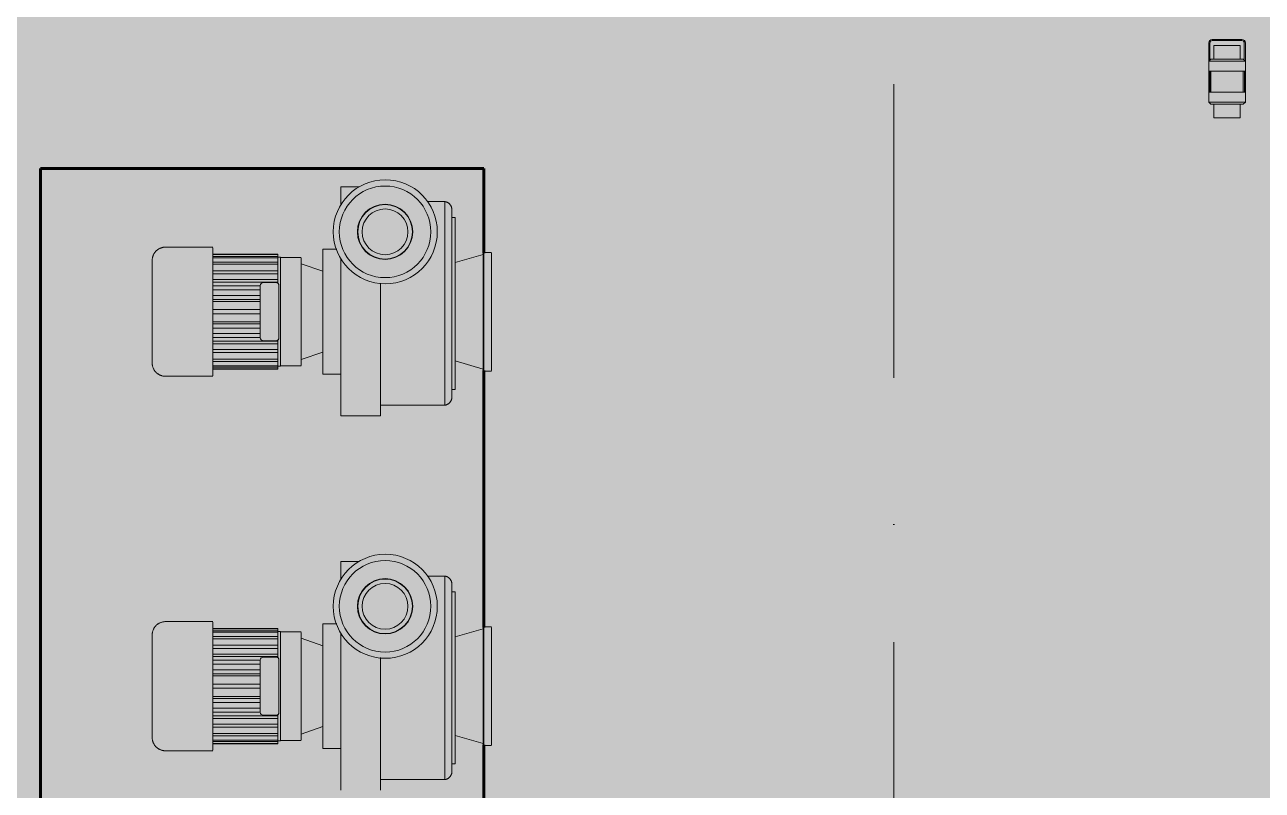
# Model space of a CAD drawing. Header units: millimetres. Extents: x -34838 to 729576, y -214038 to 121482.
# Drawn here: x 546354 to 549327, y -88328 to -86488 of the extents above; entities that cross this region are included whole.
import ezdxf
from ezdxf.enums import TextEntityAlignment as Align

# ---------------------------------------------------------------- set-up
doc = ezdxf.new("R2010")
doc.units = ezdxf.units.MM
doc.header["$MEASUREMENT"] = 0
doc.linetypes.add('Штрихпунктирная', pattern=[1340.555525, 705.555534, -352.777767, 0, -282.222223])
doc.layers.add('0_Ном._пера__202', color=7, linetype='Continuous', lineweight=13, true_color=0xe89b00)
doc.layers.add('А _ ОСІ КООРДИНАЦІЙНІ.3D', color=7, linetype='Continuous')
for name, color, linetype, lineweight in [('А _ ОСІ КООРДИНАЦІЙНІ.3D_Ном._пера__105', 7, 'Continuous', 13), ('А _ ОСІ КООРДИНАЦІЙНІ.3D_Ном._пера__25', 7, 'Continuous', 0), ('АП _ 0 _ ОБЛАДНАННЯ (НИЖНЄ).3D_Ном._пера__12', 7, 'Continuous', 60), ('АП _ 0 _ ОБЛАДНАННЯ (НИЖНЄ).3D_Ном._пера__142', 7, 'Continuous', 13), ('АП _ 0 _ ОБЛАДНАННЯ (НИЖНЄ).3D_Ном._пера__50', 7, 'Continuous', 20)]:
    doc.layers.add(name, color=color, linetype=linetype, lineweight=lineweight)
doc.styles.add('СГЕНЕРИР_СТИЛЬ_1', font='Arial.ttf')

# ---------------------------------------------------------------- blocks, each defined once
blk = doc.blocks.new('Стандартный Маркер Сетки')
at = {"layer": 'А _ ОСІ КООРДИНАЦІЙНІ.3D_Ном._пера__105', "color": 7, "linetype": 'Штрихпунктирная', "lineweight": 13}
blk.add_line((500, 0), (18399.2, 0), dxfattribs=at)
at = {"layer": 'А _ ОСІ КООРДИНАЦІЙНІ.3D_Ном._пера__25', "color": 7, "lineweight": 0, "style": 'СГЕНЕРИР_СТИЛЬ_1'}
blk.add_attdef('AC_MarkerText_1', text='', height=700, rotation=90, dxfattribs=at).set_placement((19899.2, 40), align=Align.MIDDLE_CENTER)

msp = doc.modelspace()

# ---------------------------------------------------------------- hatches: boundary and pattern name
at = {"layer": '0_Ном._пера__202', "linetype": 'Continuous', "lineweight": 0, "true_color": 0x3a2600}
h = msp.add_hatch(color=38, dxfattribs=at)
h.paths.add_polyline_path([(537345.8, -89145.7), (537345.8, -85887.7), (549367.8, -85887.7), (549367.8, -91535.7), (548746.8, -91535.7), (548466.8, -91537.7), (548466.8, -91937.7), (548746.8, -91937.7), (548746.8, -93917.7), (524541.8, -93917.7), (524541.8, -91939.1), (524641.8, -91937.7), (524641.8, -91537.7), (524541.8, -91535.7), (524541.8, -89145.7)])
h.paths.add_polyline_path([(548441.8, -93667.7), (548441.8, -93567.7), (540441.8, -93567.7), (540441.8, -89237.7), (546311.8, -89237.7), (546311.8, -86887.7), (546215.8, -86887.7), (546211.8, -86887.7), (546211.8, -89137.7), (540441.8, -89137.7), (540441.8, -88437.7), (539841.8, -88437.7), (539841.8, -88542.3), (538499.8, -88542.3), (538499.8, -86772.3), (538399.8, -86772.3), (538399.8, -88642.3), (539841.8, -88642.3), (539841.8, -88900), (539841.8, -89237.7), (540341.8, -89237.7), (540341.8, -93567.7), (528441.8, -93567.7), (528441.8, -93667.7)], flags=0)
h.paths.add_polyline_path([(530641.8, -91937.7), (530241.8, -91937.7), (530241.8, -91537.7), (530641.8, -91537.7)], flags=0)
h.paths.add_polyline_path([(536241.8, -91537.7), (536641.8, -91537.7), (536641.8, -91937.7), (536241.8, -91937.7)], flags=0)
h.paths.add_polyline_path([(542641.8, -91937.7), (542241.8, -91937.7), (542241.8, -91537.7), (542641.8, -91537.7)], flags=0)
h.paths.add_polyline_path([(548016.8, -91937.7), (548016.8, -91537.7), (548416.8, -91537.7), (548416.8, -91937.7)], flags=0)

# ---------------------------------------------------------------- linework, layer by layer
at = {"layer": 'АП _ 0 _ ОБЛАДНАННЯ (НИЖНЄ).3D_Ном._пера__12', "color": 7, "linetype": 'Continuous', "lineweight": 60}
for p, q in [((546391.9, -86834.2), (546391.9, -89793)), ((547457.1, -86834.2), (546391.9, -86834.2)), ((547457.1, -87037), (547457.1, -86834.2)), ((547457.1, -87937), (547457.1, -87319.2)), ((547457.1, -88778), (547457.1, -88219.2))]:
    msp.add_line(p, q, dxfattribs=at)
at = {"layer": 'АП _ 0 _ ОБЛАДНАННЯ (НИЖНЄ).3D_Ном._пера__142', "color": 7, "linetype": 'Continuous', "lineweight": 13}
for p, q in [((547157, -86878.2), (547113.1, -86878.2)), ((547113.1, -86920.8), (547113.1, -86878.2)), ((547363.3, -86913.5), (547320.6, -86913.5)), ((547363.3, -87402.7), (547363.3, -86913.5)), ((547388.2, -86951.3), (547380.2, -86951.3)), ((547388.2, -86951.3), (547388.2, -87364.8)), ((546805.9, -87022.8), (546692, -87022.8)), ((546805.9, -87024.4), (546805.9, -87178.1)), ((547103.4, -87028.1), (547070.1, -87028.1)), ((547070.1, -87328.1), (547070.1, -87028.1)), ((546962.1, -87039.8), (546805.9, -87039.8)), ((546962.1, -87040.5), (546805.9, -87040.5)), ((546962.1, -87045.1), (546805.9, -87045.1)), ((546962.1, -87048.2), (546805.9, -87048.2)), ((546962.1, -87058.7), (546805.9, -87058.7)), ((546962.1, -87039.8), (546962.1, -87040.2)), ((546962.1, -87040.2), (546962.1, -87040.5)), ((546962.1, -87040.5), (546962.1, -87045.1)), ((546962.1, -87045.1), (546962.1, -87046.7)), ((546962.1, -87046.7), (546962.1, -87048.2)), ((546968.5, -87046.8), (546962.1, -87046.8)), ((546962.1, -87048.2), (546962.1, -87055.8)), ((546962.1, -87058.7), (546962.1, -87054.8)), ((546962.1, -87058.7), (546962.1, -87061.4)), ((546962.1, -87061.4), (546962.1, -87064.1)), ((547018.2, -87047.6), (546968.5, -87047.6)), ((546968.5, -87178.1), (546968.5, -87048.2)), ((547018.2, -87178.1), (547018.2, -87049)), ((547113.1, -87428.2), (547113.1, -87049.6)), ((547455.1, -87040.3), (547388.2, -87059.6)), ((547455.1, -87178.1), (547455.1, -87041.7)), ((547475.1, -87035.5), (547457.1, -87035.5)), ((547457.1, -87178.1), (547457.1, -87037)), ((547475.1, -87037), (547475.1, -87178.1)), ((546962.1, -87064.1), (546805.9, -87064.1)), ((546962.1, -87079.8), (546805.9, -87079.8)), ((546962.1, -87087.1), (546805.9, -87087.1)), ((546962.1, -87064.1), (546962.1, -87070.9)), ((546962.1, -87078.9), (546962.1, -87069.9)), ((546962.1, -87079.8), (546962.1, -87083.5)), ((546962.1, -87083.5), (546962.1, -87087.1)), ((546962.1, -87087.1), (546962.1, -87092.7)), ((546962.1, -87107.1), (546962.1, -87091.8)), ((547070.1, -87080.9), (547018.2, -87062.9)), ((546962.1, -87100.8), (546805.9, -87100.8)), ((546962.1, -87107.1), (546805.9, -87107.1)), ((546920, -87115.9), (546805.9, -87115.9)), ((546919.8, -87115.4), (546919.8, -87240.7)), ((546957.3, -87108.2), (546927, -87108.2)), ((546962.1, -87107.1), (546962.1, -87110.2)), ((546964.5, -87240.7), (546964.5, -87115.4)), ((547208.6, -87109.4), (547208.6, -87428.2)), ((546919.8, -87125.5), (546805.9, -87125.5)), ((546919.8, -87138.9), (546805.9, -87138.9)), ((546919.8, -87148.6), (546805.9, -87148.6)), ((546919.8, -87153.5), (546805.9, -87153.5)), ((546919.8, -87173.1), (546805.9, -87173.1)), ((546805.9, -87178.1), (546805.9, -87331.8)), ((546968.5, -87308), (546968.5, -87178.1)), ((547018.2, -87307.2), (547018.2, -87178.1)), ((547455.1, -87314.5), (547455.1, -87178.1)), ((547457.1, -87319.2), (547457.1, -87178.1)), ((547475.1, -87178.1), (547475.1, -87319.2)), ((546805.9, -87183.1), (546919.8, -87183.1)), ((546919.8, -87202.6), (546805.9, -87202.6)), ((546919.8, -87207.6), (546805.9, -87207.6)), ((546919.8, -87217.3), (546805.9, -87217.3)), ((546919.8, -87230.6), (546805.9, -87230.6)), ((546919.8, -87240.3), (546805.9, -87240.3)), ((546962.1, -87249), (546805.9, -87249)), ((546962.1, -87255.4), (546805.9, -87255.4)), ((546962.1, -87269), (546805.9, -87269)), ((546926.8, -87247.9), (546957.3, -87247.9)), ((546962.1, -87245.1), (546962.1, -87249)), ((546962.1, -87264.4), (546962.1, -87249)), ((546962.1, -87263.5), (546962.1, -87269)), ((546962.1, -87269), (546962.1, -87272.7)), ((546962.1, -87276.3), (546805.9, -87276.3)), ((546962.1, -87292.1), (546805.9, -87292.1)), ((546962.1, -87297.5), (546805.9, -87297.5)), ((546962.1, -87272.7), (546962.1, -87276.3)), ((546962.1, -87286.3), (546962.1, -87277.3)), ((546962.1, -87285.2), (546962.1, -87292.1)), ((546962.1, -87292.1), (546962.1, -87294.8)), ((546962.1, -87294.8), (546962.1, -87297.5)), ((546962.1, -87301.4), (546962.1, -87297.5)), ((547018.2, -87293.3), (547070.1, -87275.2)), ((547388.2, -87296.5), (547455.1, -87315.9)), ((546962.1, -87308), (546805.9, -87308)), ((546962.1, -87311.1), (546805.9, -87311.1)), ((546962.1, -87315.7), (546805.9, -87315.7)), ((546962.1, -87316.3), (546805.9, -87316.3)), ((546962.1, -87300.4), (546962.1, -87308)), ((546962.1, -87308), (546962.1, -87309.5)), ((546962.1, -87309.3), (546968.5, -87309.3)), ((546962.1, -87309.5), (546962.1, -87311.1)), ((546962.1, -87311.1), (546962.1, -87315.7)), ((546962.1, -87315.7), (546962.1, -87316)), ((546962.1, -87316), (546962.1, -87316.3)), ((546968.5, -87308.5), (547018.2, -87308.5)), ((547070.1, -87328.1), (547113.1, -87328.1)), ((547457.1, -87320.6), (547475.1, -87320.6)), ((546692, -87333.3), (546805.9, -87333.3)), ((547380.2, -87364.8), (547388.2, -87364.8)), ((547208.6, -87402.7), (547363.3, -87402.7)), ((547113.1, -87428.2), (547208.6, -87428.2)), ((547157, -87778.2), (547113.1, -87778.2)), ((547113.1, -87820.8), (547113.1, -87778.2)), ((547363.3, -87813.5), (547320.6, -87813.5)), ((547363.3, -88302.7), (547363.3, -87813.5)), ((547388.2, -87851.3), (547380.2, -87851.3)), ((547388.2, -87851.3), (547388.2, -88264.8)), ((546805.9, -87922.8), (546692, -87922.8)), ((546805.9, -87924.4), (546805.9, -88078.1)), ((546962.1, -87939.8), (546805.9, -87939.8)), ((546962.1, -87940.5), (546805.9, -87940.5)), ((546962.1, -87945.1), (546805.9, -87945.1)), ((546962.1, -87948.2), (546805.9, -87948.2)), ((546962.1, -87939.8), (546962.1, -87940.2)), ((546962.1, -87940.2), (546962.1, -87940.5)), ((546962.1, -87940.5), (546962.1, -87945.1)), ((546962.1, -87945.1), (546962.1, -87946.7)), ((546962.1, -87946.7), (546962.1, -87948.2)), ((546968.5, -87946.8), (546962.1, -87946.8)), ((546962.1, -87948.2), (546962.1, -87955.8)), ((547018.2, -87947.6), (546968.5, -87947.6)), ((546968.5, -88078.1), (546968.5, -87948.2)), ((547018.2, -88078.1), (547018.2, -87949)), ((547103.4, -87928.1), (547070.1, -87928.1)), ((547070.1, -88228.1), (547070.1, -87928.1)), ((547113.1, -88328.2), (547113.1, -87949.6)), ((547455.1, -87940.3), (547388.2, -87959.6)), ((547455.1, -88078.1), (547455.1, -87941.7)), ((547475.1, -87935.5), (547457.1, -87935.5)), ((547457.1, -88078.1), (547457.1, -87937)), ((547475.1, -87937), (547475.1, -88078.1)), ((546962.1, -87958.7), (546805.9, -87958.7)), ((546962.1, -87964.1), (546805.9, -87964.1)), ((546962.1, -87979.8), (546805.9, -87979.8)), ((546962.1, -87958.7), (546962.1, -87954.8)), ((546962.1, -87958.7), (546962.1, -87961.4)), ((546962.1, -87961.4), (546962.1, -87964.1)), ((546962.1, -87964.1), (546962.1, -87970.9)), ((546962.1, -87978.9), (546962.1, -87969.9)), ((546962.1, -87979.8), (546962.1, -87983.5)), ((546962.1, -87983.5), (546962.1, -87987.1)), ((547070.1, -87980.9), (547018.2, -87962.9)), ((546962.1, -87987.1), (546805.9, -87987.1)), ((546962.1, -88000.8), (546805.9, -88000.8)), ((546962.1, -88007.1), (546805.9, -88007.1)), ((546957.3, -88008.2), (546927, -88008.2)), ((546962.1, -87987.1), (546962.1, -87992.7)), ((546962.1, -88007.1), (546962.1, -87991.8)), ((546962.1, -88007.1), (546962.1, -88010.2)), ((547208.6, -88009.4), (547208.6, -88328.2)), ((546920, -88015.9), (546805.9, -88015.9)), ((546919.8, -88025.5), (546805.9, -88025.5)), ((546919.8, -88038.9), (546805.9, -88038.9)), ((546919.8, -88015.4), (546919.8, -88140.7)), ((546964.5, -88140.7), (546964.5, -88015.4)), ((546919.8, -88048.6), (546805.9, -88048.6)), ((546919.8, -88053.5), (546805.9, -88053.5)), ((546919.8, -88073.1), (546805.9, -88073.1)), ((546805.9, -88078.1), (546805.9, -88231.8)), ((546805.9, -88083.1), (546919.8, -88083.1)), ((546919.8, -88102.6), (546805.9, -88102.6)), ((546968.5, -88208), (546968.5, -88078.1)), ((547018.2, -88207.2), (547018.2, -88078.1)), ((547455.1, -88214.5), (547455.1, -88078.1)), ((547457.1, -88219.2), (547457.1, -88078.1)), ((547475.1, -88078.1), (547475.1, -88219.2)), ((546919.8, -88107.6), (546805.9, -88107.6)), ((546919.8, -88117.3), (546805.9, -88117.3)), ((546919.8, -88130.6), (546805.9, -88130.6)), ((546919.8, -88140.3), (546805.9, -88140.3)), ((546962.1, -88149), (546805.9, -88149)), ((546962.1, -88155.4), (546805.9, -88155.4)), ((546926.8, -88147.9), (546957.3, -88147.9)), ((546962.1, -88145.1), (546962.1, -88149)), ((546962.1, -88164.4), (546962.1, -88149)), ((546962.1, -88169), (546805.9, -88169)), ((546962.1, -88176.3), (546805.9, -88176.3)), ((546962.1, -88192.1), (546805.9, -88192.1)), ((546962.1, -88163.5), (546962.1, -88169)), ((546962.1, -88169), (546962.1, -88172.7)), ((546962.1, -88172.7), (546962.1, -88176.3)), ((546962.1, -88186.3), (546962.1, -88177.3)), ((546962.1, -88185.2), (546962.1, -88192.1)), ((546962.1, -88192.1), (546962.1, -88194.8)), ((547018.2, -88193.3), (547070.1, -88175.2)), ((546962.1, -88197.5), (546805.9, -88197.5)), ((546962.1, -88208), (546805.9, -88208)), ((546962.1, -88211.1), (546805.9, -88211.1)), ((546962.1, -88215.7), (546805.9, -88215.7)), ((546962.1, -88216.3), (546805.9, -88216.3)), ((546962.1, -88194.8), (546962.1, -88197.5)), ((546962.1, -88201.4), (546962.1, -88197.5)), ((546962.1, -88200.4), (546962.1, -88208)), ((546962.1, -88208), (546962.1, -88209.5)), ((546962.1, -88209.3), (546968.5, -88209.3)), ((546962.1, -88209.5), (546962.1, -88211.1)), ((546962.1, -88211.1), (546962.1, -88215.7)), ((546962.1, -88215.7), (546962.1, -88216)), ((546962.1, -88216), (546962.1, -88216.3)), ((546968.5, -88208.5), (547018.2, -88208.5)), ((547388.2, -88196.5), (547455.1, -88215.9)), ((547457.1, -88220.6), (547475.1, -88220.6)), ((546692, -88233.3), (546805.9, -88233.3)), ((547070.1, -88228.1), (547113.1, -88228.1)), ((547380.2, -88264.8), (547388.2, -88264.8)), ((547208.6, -88302.7), (547363.3, -88302.7))]:
    msp.add_line(p, q, dxfattribs=at)
at = {"layer": 'АП _ 0 _ ОБЛАДНАННЯ (НИЖНЄ).3D_Ном._пера__142', "color": 7, "linetype": 'Continuous', "lineweight": 13, "flags": 128}
for points in [[(547363.3, -86913.5), (547364.1, -86913.6), (547364.9, -86913.8), (547365.7, -86914), (547366.5, -86914.2), (547367.2, -86914.5), (547368, -86914.8), (547368.7, -86915.1), (547369.4, -86915.5), (547370.1, -86915.8), (547370.8, -86916.2), (547371.5, -86916.7), (547372.1, -86917.1), (547372.8, -86917.6), (547373.4, -86918.1), (547374, -86918.7), (547374.5, -86919.2), (547375.1, -86919.8), (547375.6, -86920.4), (547376.1, -86921.1), (547376.6, -86921.7), (547377, -86922.4), (547377.4, -86923), (547377.8, -86923.7), (547378.2, -86924.5), (547378.5, -86925.2), (547378.9, -86925.9), (547379.1, -86926.7), (547379.4, -86927.4), (547379.6, -86928.2), (547379.8, -86929), (547379.9, -86929.8), (547380.1, -86930.6), (547380.1, -86931.3), (547380.2, -86932.1), (547380.2, -86932.9), (547380.2, -86933.2)], [(547380.2, -86933.2), (547380.2, -86933.4), (547380.2, -86934), (547380.2, -86934.9), (547380.2, -86936.1), (547380.2, -86937.7), (547380.2, -86939.7)], [(547380.2, -87382.9), (547380.2, -87382.8), (547380.2, -87382.2), (547380.2, -87381.3), (547380.2, -87380.1), (547380.2, -87378.5), (547380.2, -87376.5), (547380.2, -87374.2), (547380.2, -87371.5), (547380.2, -87368.5), (547380.2, -87365.2), (547380.2, -87361.5), (547380.2, -87357.5), (547380.2, -87353.2), (547380.2, -87348.6), (547380.2, -87343.7), (547380.2, -87338.4), (547380.2, -87332.9), (547380.2, -87327.1), (547380.2, -87321.1), (547380.2, -87314.7), (547380.2, -87308.2), (547380.2, -87301.3), (547380.2, -87294.3), (547380.2, -87287), (547380.2, -87279.6), (547380.2, -87271.9), (547380.2, -87264.1), (547380.2, -87256), (547380.2, -87247.9), (547380.2, -87239.6), (547380.2, -87231.1), (547380.2, -87222.6), (547380.2, -87213.9), (547380.2, -87205.1), (547380.2, -87196.3), (547380.2, -87187.4), (547380.2, -87178.5), (547380.2, -87169.5), (547380.2, -87160.5), (547380.2, -87151.5), (547380.2, -87142.5), (547380.2, -87133.6), (547380.2, -87124.7), (547380.2, -87115.8), (547380.2, -87107), (547380.2, -87098.3), (547380.2, -87089.7), (547380.2, -87081.2), (547380.2, -87072.8), (547380.2, -87064.5), (547380.2, -87056.4), (547380.2, -87048.5), (547380.2, -87040.7), (547380.2, -87033.1), (547380.2, -87025.8), (547380.2, -87018.6), (547380.2, -87011.7), (547380.2, -87004.9), (547380.2, -86998.5), (547380.2, -86992.3), (547380.2, -86986.3), (547380.2, -86980.7), (547380.2, -86975.3), (547380.2, -86970.2), (547380.2, -86965.4), (547380.2, -86960.9), (547380.2, -86956.8), (547380.2, -86952.9), (547380.2, -86949.4), (547380.2, -86946.2), (547380.2, -86943.4), (547380.2, -86940.9), (547380.2, -86938.7), (547380.2, -86936.9), (547380.2, -86935.5), (547380.2, -86934.4), (547380.2, -86933.7), (547380.2, -86933.3), (547380.2, -86933.2)], [(546660.1, -87054.8), (546660.1, -87053.6), (546660.2, -87052.3), (546660.3, -87051), (546660.5, -87049.7), (546660.7, -87048.5), (546661, -87047.2), (546661.3, -87046), (546661.7, -87044.8), (546662.1, -87043.6), (546662.6, -87042.4), (546663.1, -87041.2), (546663.7, -87040.1), (546664.3, -87038.9), (546665, -87037.8), (546665.7, -87036.8), (546666.4, -87035.7), (546667.2, -87034.7), (546668, -87033.7), (546668.9, -87032.8), (546669.8, -87031.9), (546670.7, -87031), (546671.7, -87030.2), (546672.7, -87029.4), (546673.7, -87028.6), (546674.8, -87027.9), (546675.9, -87027.2), (546677, -87026.6), (546678.1, -87026), (546679.3, -87025.5), (546680.5, -87025), (546681.7, -87024.6), (546682.9, -87024.2), (546684.1, -87023.8), (546685.4, -87023.5), (546686.6, -87023.3), (546687.9, -87023.1), (546689.2, -87023), (546690.5, -87022.9), (546691.7, -87022.8), (546692, -87022.8)], [(546660.1, -87054.8), (546660.1, -87054.9), (546660.1, -87055.2), (546660.1, -87055.7), (546660.1, -87056.4), (546660.1, -87057.3), (546660.1, -87058.4), (546660.1, -87059.6), (546660.1, -87061.1), (546660.1, -87062.7), (546660.1, -87064.6), (546660.1, -87066.6), (546660.1, -87068.8), (546660.1, -87071.1), (546660.1, -87073.7), (546660.1, -87076.4), (546660.1, -87079.2), (546660.1, -87082.3), (546660.1, -87085.4), (546660.1, -87088.8), (546660.1, -87092.2), (546660.1, -87095.8), (546660.1, -87099.6), (546660.1, -87103.4), (546660.1, -87107.4), (546660.1, -87111.5), (546660.1, -87115.7), (546660.1, -87120), (546660.1, -87124.4), (546660.1, -87128.9), (546660.1, -87133.4), (546660.1, -87138.1), (546660.1, -87142.8), (546660.1, -87147.5), (546660.1, -87152.3), (546660.1, -87157.1), (546660.1, -87162), (546660.1, -87166.9), (546660.1, -87171.8), (546660.1, -87176.8), (546660.1, -87178.1)], [(546660.1, -87178.1), (546660.1, -87173.2), (546660.1, -87168.2), (546660.1, -87163.3), (546660.1, -87158.5), (546660.1, -87153.6), (546660.1, -87148.8), (546660.1, -87144), (546660.1, -87139.3), (546660.1, -87134.7), (546660.1, -87130.1), (546660.1, -87125.6), (546660.1, -87121.2), (546660.1, -87116.9), (546660.1, -87112.6), (546660.1, -87108.5), (546660.1, -87104.5), (546660.1, -87100.6), (546660.1, -87096.8), (546660.1, -87093.2), (546660.1, -87089.7), (546660.1, -87086.3), (546660.1, -87083.1), (546660.1, -87080), (546660.1, -87077.1), (546660.1, -87074.4), (546660.1, -87071.8), (546660.1, -87069.4), (546660.1, -87067.2), (546660.1, -87065.1), (546660.1, -87063.2), (546660.1, -87061.5), (546660.1, -87060), (546660.1, -87058.7), (546660.1, -87057.6), (546660.1, -87056.6), (546660.1, -87055.9), (546660.1, -87055.4), (546660.1, -87055), (546660.1, -87054.9)], [(547455.1, -87037.5), (547455.1, -87037.5), (547455.1, -87037.4), (547455.1, -87037.3), (547455.1, -87037.2), (547455.1, -87037.1), (547455.1, -87037.1), (547455.1, -87037), (547455.2, -87036.9), (547455.2, -87036.8), (547455.2, -87036.8), (547455.3, -87036.7), (547455.3, -87036.6), (547455.3, -87036.5), (547455.4, -87036.5), (547455.4, -87036.4), (547455.5, -87036.3), (547455.5, -87036.3), (547455.6, -87036.2), (547455.6, -87036.2), (547455.7, -87036.1), (547455.7, -87036.1), (547455.8, -87036), (547455.9, -87035.9), (547455.9, -87035.9), (547456, -87035.9), (547456.1, -87035.8), (547456.1, -87035.8), (547456.2, -87035.7), (547456.3, -87035.7), (547456.3, -87035.7), (547456.4, -87035.6), (547456.5, -87035.6), (547456.6, -87035.6), (547456.6, -87035.6), (547456.7, -87035.6), (547456.8, -87035.6), (547456.9, -87035.5), (547457, -87035.5), (547457, -87035.5), (547457.1, -87035.5)], [(547455.1, -87040.7), (547455.1, -87039.6), (547455.1, -87038.7), (547455.1, -87038.1), (547455.1, -87037.7), (547455.1, -87037.5)], [(547455.1, -87037.5), (547455.1, -87037.7), (547455.1, -87038), (547455.1, -87038.6), (547455.1, -87039.3), (547455.1, -87040.3), (547455.1, -87041.6), (547455.1, -87043), (547455.1, -87044.7), (547455.1, -87046.6), (547455.1, -87048.6), (547455.1, -87050.9), (547455.1, -87053.4), (547455.1, -87056.1), (547455.1, -87059), (547455.1, -87062.1), (547455.1, -87065.4), (547455.1, -87068.8), (547455.1, -87072.4), (547455.1, -87076.2), (547455.1, -87080.2), (547455.1, -87084.3), (547455.1, -87088.5), (547455.1, -87092.9), (547455.1, -87097.5), (547455.1, -87102.2), (547455.1, -87106.9), (547455.1, -87111.8), (547455.1, -87116.9), (547455.1, -87122), (547455.1, -87127.2), (547455.1, -87132.4), (547455.1, -87137.8), (547455.1, -87143.2), (547455.1, -87148.7), (547455.1, -87154.2), (547455.1, -87159.8), (547455.1, -87165.3), (547455.1, -87171), (547455.1, -87176.6), (547455.1, -87178.1)], [(546660.1, -87178.1), (546660.1, -87183), (546660.1, -87187.9), (546660.1, -87192.8), (546660.1, -87197.7), (546660.1, -87202.6), (546660.1, -87207.4), (546660.1, -87212.1), (546660.1, -87216.9), (546660.1, -87221.5), (546660.1, -87226.1), (546660.1, -87230.6), (546660.1, -87235), (546660.1, -87239.3), (546660.1, -87243.6), (546660.1, -87247.7), (546660.1, -87251.7), (546660.1, -87255.6), (546660.1, -87259.4), (546660.1, -87263), (546660.1, -87266.5), (546660.1, -87269.9), (546660.1, -87273.1), (546660.1, -87276.1), (546660.1, -87279), (546660.1, -87281.8), (546660.1, -87284.4), (546660.1, -87286.8), (546660.1, -87289), (546660.1, -87291.1), (546660.1, -87293), (546660.1, -87294.6), (546660.1, -87296.2), (546660.1, -87297.5), (546660.1, -87298.6), (546660.1, -87299.5), (546660.1, -87300.3), (546660.1, -87300.8), (546660.1, -87301.2), (546660.1, -87301.3)], [(546660.1, -87301.3), (546660.1, -87301.2), (546660.1, -87300.9), (546660.1, -87300.4), (546660.1, -87299.8), (546660.1, -87298.9), (546660.1, -87297.8), (546660.1, -87296.5), (546660.1, -87295.1), (546660.1, -87293.4), (546660.1, -87291.6), (546660.1, -87289.6), (546660.1, -87287.4), (546660.1, -87285), (546660.1, -87282.5), (546660.1, -87279.8), (546660.1, -87276.9), (546660.1, -87273.9), (546660.1, -87270.7), (546660.1, -87267.4), (546660.1, -87263.9), (546660.1, -87260.3), (546660.1, -87256.6), (546660.1, -87252.7), (546660.1, -87248.8), (546660.1, -87244.7), (546660.1, -87240.5), (546660.1, -87236.2), (546660.1, -87231.8), (546660.1, -87227.3), (546660.1, -87222.7), (546660.1, -87218.1), (546660.1, -87213.4), (546660.1, -87208.7), (546660.1, -87203.9), (546660.1, -87199), (546660.1, -87194.2), (546660.1, -87189.3), (546660.1, -87184.3), (546660.1, -87179.4), (546660.1, -87178.1)], [(547455.1, -87178.1), (547455.1, -87183.7), (547455.1, -87189.3), (547455.1, -87194.9), (547455.1, -87200.5), (547455.1, -87206), (547455.1, -87211.5), (547455.1, -87216.9), (547455.1, -87222.3), (547455.1, -87227.6), (547455.1, -87232.8), (547455.1, -87238), (547455.1, -87243), (547455.1, -87247.9), (547455.1, -87252.7), (547455.1, -87257.4), (547455.1, -87262), (547455.1, -87266.5), (547455.1, -87270.8), (547455.1, -87274.9), (547455.1, -87278.9), (547455.1, -87282.7), (547455.1, -87286.4), (547455.1, -87289.9), (547455.1, -87293.2), (547455.1, -87296.4), (547455.1, -87299.3), (547455.1, -87302), (547455.1, -87304.6), (547455.1, -87306.9), (547455.1, -87309.1), (547455.1, -87311), (547455.1, -87312.7), (547455.1, -87314.2), (547455.1, -87315.5), (547455.1, -87316.6), (547455.1, -87317.4), (547455.1, -87318.1), (547455.1, -87318.5), (547455.1, -87318.6)], [(546692, -87333.3), (546690.8, -87333.3), (546689.5, -87333.2), (546688.2, -87333.1), (546687, -87332.9), (546685.7, -87332.7), (546684.4, -87332.4), (546683.2, -87332.1), (546682, -87331.7), (546680.8, -87331.3), (546679.6, -87330.8), (546678.4, -87330.3), (546677.3, -87329.7), (546676.1, -87329.1), (546675.1, -87328.4), (546674, -87327.7), (546672.9, -87327), (546671.9, -87326.2), (546671, -87325.4), (546670, -87324.5), (546669.1, -87323.6), (546668.2, -87322.7), (546667.4, -87321.7), (546666.6, -87320.7), (546665.8, -87319.7), (546665.1, -87318.6), (546664.5, -87317.5), (546663.8, -87316.4), (546663.3, -87315.2), (546662.7, -87314.1), (546662.2, -87312.9), (546661.8, -87311.7), (546661.4, -87310.5), (546661.1, -87309.2), (546660.8, -87308), (546660.5, -87306.7), (546660.3, -87305.5), (546660.2, -87304.2), (546660.1, -87302.9), (546660.1, -87301.6), (546660.1, -87301.3)], [(547455.1, -87318.6), (547455.1, -87318.5), (547455.1, -87318.2), (547455.1, -87317.6), (547455.1, -87316.8), (547455.1, -87315.8), (547455.1, -87314.6)], [(547457.1, -87320.6), (547457, -87320.6), (547456.9, -87320.6), (547456.8, -87320.6), (547456.7, -87320.6), (547456.7, -87320.6), (547456.6, -87320.6), (547456.5, -87320.6), (547456.4, -87320.5), (547456.4, -87320.5), (547456.3, -87320.5), (547456.2, -87320.4), (547456.1, -87320.4), (547456.1, -87320.4), (547456, -87320.3), (547455.9, -87320.3), (547455.9, -87320.2), (547455.8, -87320.2), (547455.7, -87320.1), (547455.7, -87320.1), (547455.6, -87320), (547455.6, -87320), (547455.5, -87319.9), (547455.5, -87319.8), (547455.4, -87319.8), (547455.4, -87319.7), (547455.3, -87319.7), (547455.3, -87319.6), (547455.3, -87319.5), (547455.2, -87319.4), (547455.2, -87319.4), (547455.2, -87319.3), (547455.1, -87319.2), (547455.1, -87319.1), (547455.1, -87319.1), (547455.1, -87319), (547455.1, -87318.9), (547455.1, -87318.8), (547455.1, -87318.7), (547455.1, -87318.7), (547455.1, -87318.6)], [(547380.2, -87382.9), (547380.2, -87383.7), (547380.2, -87384.5), (547380.1, -87385.3), (547380, -87386.1), (547379.8, -87386.9), (547379.7, -87387.7), (547379.5, -87388.5), (547379.2, -87389.2), (547379, -87390), (547378.7, -87390.7), (547378.3, -87391.5), (547378, -87392.2), (547377.6, -87392.9), (547377.2, -87393.6), (547376.7, -87394.2), (547376.3, -87394.9), (547375.8, -87395.5), (547375.3, -87396.1), (547374.7, -87396.7), (547374.2, -87397.3), (547373.6, -87397.8), (547373, -87398.4), (547372.4, -87398.9), (547371.7, -87399.3), (547371, -87399.8), (547370.4, -87400.2), (547369.7, -87400.6), (547368.9, -87400.9), (547368.2, -87401.3), (547367.5, -87401.6), (547366.7, -87401.9), (547366, -87402.1), (547365.2, -87402.3), (547364.4, -87402.5), (547363.6, -87402.7), (547363.3, -87402.7)], [(547380.2, -87377.4), (547380.2, -87379.2), (547380.2, -87380.7), (547380.2, -87381.8), (547380.2, -87382.5), (547380.2, -87382.9), (547380.2, -87382.9)], [(547363.3, -87813.5), (547364.1, -87813.6), (547364.9, -87813.8), (547365.7, -87814), (547366.5, -87814.2), (547367.2, -87814.5), (547368, -87814.8), (547368.7, -87815.1), (547369.4, -87815.5), (547370.1, -87815.8), (547370.8, -87816.2), (547371.5, -87816.7), (547372.1, -87817.1), (547372.8, -87817.6), (547373.4, -87818.1), (547374, -87818.7), (547374.5, -87819.2), (547375.1, -87819.8), (547375.6, -87820.4), (547376.1, -87821.1), (547376.6, -87821.7), (547377, -87822.4), (547377.4, -87823), (547377.8, -87823.7), (547378.2, -87824.5), (547378.5, -87825.2), (547378.9, -87825.9), (547379.1, -87826.7), (547379.4, -87827.4), (547379.6, -87828.2), (547379.8, -87829), (547379.9, -87829.8), (547380.1, -87830.6), (547380.1, -87831.3), (547380.2, -87832.1), (547380.2, -87832.9), (547380.2, -87833.2)], [(547380.2, -87833.2), (547380.2, -87833.4), (547380.2, -87834), (547380.2, -87834.9), (547380.2, -87836.1), (547380.2, -87837.7), (547380.2, -87839.7)], [(547380.2, -88282.9), (547380.2, -88282.8), (547380.2, -88282.2), (547380.2, -88281.3), (547380.2, -88280.1), (547380.2, -88278.5), (547380.2, -88276.5), (547380.2, -88274.2), (547380.2, -88271.5), (547380.2, -88268.5), (547380.2, -88265.2), (547380.2, -88261.5), (547380.2, -88257.5), (547380.2, -88253.2), (547380.2, -88248.6), (547380.2, -88243.7), (547380.2, -88238.4), (547380.2, -88232.9), (547380.2, -88227.1), (547380.2, -88221.1), (547380.2, -88214.7), (547380.2, -88208.2), (547380.2, -88201.3), (547380.2, -88194.3), (547380.2, -88187), (547380.2, -88179.6), (547380.2, -88171.9), (547380.2, -88164.1), (547380.2, -88156), (547380.2, -88147.9), (547380.2, -88139.6), (547380.2, -88131.1), (547380.2, -88122.6), (547380.2, -88113.9), (547380.2, -88105.1), (547380.2, -88096.3), (547380.2, -88087.4), (547380.2, -88078.5), (547380.2, -88069.5), (547380.2, -88060.5), (547380.2, -88051.5), (547380.2, -88042.5), (547380.2, -88033.6), (547380.2, -88024.7), (547380.2, -88015.8), (547380.2, -88007), (547380.2, -87998.3), (547380.2, -87989.7), (547380.2, -87981.2), (547380.2, -87972.8), (547380.2, -87964.5), (547380.2, -87956.4), (547380.2, -87948.5), (547380.2, -87940.7), (547380.2, -87933.1), (547380.2, -87925.8), (547380.2, -87918.6), (547380.2, -87911.7), (547380.2, -87904.9), (547380.2, -87898.5), (547380.2, -87892.3), (547380.2, -87886.3), (547380.2, -87880.7), (547380.2, -87875.3), (547380.2, -87870.2), (547380.2, -87865.4), (547380.2, -87860.9), (547380.2, -87856.8), (547380.2, -87852.9), (547380.2, -87849.4), (547380.2, -87846.2), (547380.2, -87843.4), (547380.2, -87840.9), (547380.2, -87838.7), (547380.2, -87836.9), (547380.2, -87835.5), (547380.2, -87834.4), (547380.2, -87833.7), (547380.2, -87833.3), (547380.2, -87833.2)], [(546660.1, -87954.8), (546660.1, -87953.6), (546660.2, -87952.3), (546660.3, -87951), (546660.5, -87949.7), (546660.7, -87948.5), (546661, -87947.2), (546661.3, -87946), (546661.7, -87944.8), (546662.1, -87943.6), (546662.6, -87942.4), (546663.1, -87941.2), (546663.7, -87940.1), (546664.3, -87938.9), (546665, -87937.8), (546665.7, -87936.8), (546666.4, -87935.7), (546667.2, -87934.7), (546668, -87933.7), (546668.9, -87932.8), (546669.8, -87931.9), (546670.7, -87931), (546671.7, -87930.2), (546672.7, -87929.4), (546673.7, -87928.6), (546674.8, -87927.9), (546675.9, -87927.2), (546677, -87926.6), (546678.1, -87926), (546679.3, -87925.5), (546680.5, -87925), (546681.7, -87924.6), (546682.9, -87924.2), (546684.1, -87923.8), (546685.4, -87923.5), (546686.6, -87923.3), (546687.9, -87923.1), (546689.2, -87923), (546690.5, -87922.9), (546691.7, -87922.8), (546692, -87922.8)], [(547455.1, -87937.5), (547455.1, -87937.5), (547455.1, -87937.4), (547455.1, -87937.3), (547455.1, -87937.2), (547455.1, -87937.1), (547455.1, -87937.1), (547455.1, -87937), (547455.2, -87936.9), (547455.2, -87936.8), (547455.2, -87936.8), (547455.3, -87936.7), (547455.3, -87936.6), (547455.3, -87936.5), (547455.4, -87936.5), (547455.4, -87936.4), (547455.5, -87936.3), (547455.5, -87936.3), (547455.6, -87936.2), (547455.6, -87936.2), (547455.7, -87936.1), (547455.7, -87936.1), (547455.8, -87936), (547455.9, -87935.9), (547455.9, -87935.9), (547456, -87935.9), (547456.1, -87935.8), (547456.1, -87935.8), (547456.2, -87935.7), (547456.3, -87935.7), (547456.3, -87935.7), (547456.4, -87935.6), (547456.5, -87935.6), (547456.6, -87935.6), (547456.6, -87935.6), (547456.7, -87935.6), (547456.8, -87935.6), (547456.9, -87935.5), (547457, -87935.5), (547457, -87935.5), (547457.1, -87935.5)], [(547455.1, -87940.7), (547455.1, -87939.6), (547455.1, -87938.7), (547455.1, -87938.1), (547455.1, -87937.7), (547455.1, -87937.5)], [(547455.1, -87937.5), (547455.1, -87937.7), (547455.1, -87938), (547455.1, -87938.6), (547455.1, -87939.3), (547455.1, -87940.3), (547455.1, -87941.6), (547455.1, -87943), (547455.1, -87944.7), (547455.1, -87946.6), (547455.1, -87948.6), (547455.1, -87950.9), (547455.1, -87953.4), (547455.1, -87956.1), (547455.1, -87959), (547455.1, -87962.1), (547455.1, -87965.4), (547455.1, -87968.8), (547455.1, -87972.4), (547455.1, -87976.2), (547455.1, -87980.2), (547455.1, -87984.3), (547455.1, -87988.5), (547455.1, -87992.9), (547455.1, -87997.5), (547455.1, -88002.2), (547455.1, -88006.9), (547455.1, -88011.8), (547455.1, -88016.9), (547455.1, -88022), (547455.1, -88027.2), (547455.1, -88032.4), (547455.1, -88037.8), (547455.1, -88043.2), (547455.1, -88048.7), (547455.1, -88054.2), (547455.1, -88059.8), (547455.1, -88065.3), (547455.1, -88071), (547455.1, -88076.6), (547455.1, -88078.1)], [(546660.1, -87954.8), (546660.1, -87954.9), (546660.1, -87955.2), (546660.1, -87955.7), (546660.1, -87956.4), (546660.1, -87957.3), (546660.1, -87958.4), (546660.1, -87959.6), (546660.1, -87961.1), (546660.1, -87962.7), (546660.1, -87964.6), (546660.1, -87966.6), (546660.1, -87968.8), (546660.1, -87971.1), (546660.1, -87973.7), (546660.1, -87976.4), (546660.1, -87979.2), (546660.1, -87982.3), (546660.1, -87985.4), (546660.1, -87988.8), (546660.1, -87992.2), (546660.1, -87995.8), (546660.1, -87999.6), (546660.1, -88003.4), (546660.1, -88007.4), (546660.1, -88011.5), (546660.1, -88015.7), (546660.1, -88020), (546660.1, -88024.4), (546660.1, -88028.9), (546660.1, -88033.4), (546660.1, -88038.1), (546660.1, -88042.8), (546660.1, -88047.5), (546660.1, -88052.3), (546660.1, -88057.1), (546660.1, -88062), (546660.1, -88066.9), (546660.1, -88071.8), (546660.1, -88076.8), (546660.1, -88078.1)], [(546660.1, -88078.1), (546660.1, -88073.2), (546660.1, -88068.2), (546660.1, -88063.3), (546660.1, -88058.5), (546660.1, -88053.6), (546660.1, -88048.8), (546660.1, -88044), (546660.1, -88039.3), (546660.1, -88034.7), (546660.1, -88030.1), (546660.1, -88025.6), (546660.1, -88021.2), (546660.1, -88016.9), (546660.1, -88012.6), (546660.1, -88008.5), (546660.1, -88004.5), (546660.1, -88000.6), (546660.1, -87996.8), (546660.1, -87993.2), (546660.1, -87989.7), (546660.1, -87986.3), (546660.1, -87983.1), (546660.1, -87980), (546660.1, -87977.1), (546660.1, -87974.4), (546660.1, -87971.8), (546660.1, -87969.4), (546660.1, -87967.2), (546660.1, -87965.1), (546660.1, -87963.2), (546660.1, -87961.5), (546660.1, -87960), (546660.1, -87958.7), (546660.1, -87957.6), (546660.1, -87956.6), (546660.1, -87955.9), (546660.1, -87955.4), (546660.1, -87955), (546660.1, -87954.9)], [(546660.1, -88078.1), (546660.1, -88083), (546660.1, -88087.9), (546660.1, -88092.8), (546660.1, -88097.7), (546660.1, -88102.6), (546660.1, -88107.4), (546660.1, -88112.1), (546660.1, -88116.9), (546660.1, -88121.5), (546660.1, -88126.1), (546660.1, -88130.6), (546660.1, -88135), (546660.1, -88139.3), (546660.1, -88143.6), (546660.1, -88147.7), (546660.1, -88151.7), (546660.1, -88155.6), (546660.1, -88159.4), (546660.1, -88163), (546660.1, -88166.5), (546660.1, -88169.9), (546660.1, -88173.1), (546660.1, -88176.1), (546660.1, -88179), (546660.1, -88181.8), (546660.1, -88184.4), (546660.1, -88186.8), (546660.1, -88189), (546660.1, -88191.1), (546660.1, -88193), (546660.1, -88194.6), (546660.1, -88196.2), (546660.1, -88197.5), (546660.1, -88198.6), (546660.1, -88199.5), (546660.1, -88200.3), (546660.1, -88200.8), (546660.1, -88201.2), (546660.1, -88201.3)], [(546660.1, -88201.3), (546660.1, -88201.2), (546660.1, -88200.9), (546660.1, -88200.4), (546660.1, -88199.8), (546660.1, -88198.9), (546660.1, -88197.8), (546660.1, -88196.5), (546660.1, -88195.1), (546660.1, -88193.4), (546660.1, -88191.6), (546660.1, -88189.6), (546660.1, -88187.4), (546660.1, -88185), (546660.1, -88182.5), (546660.1, -88179.8), (546660.1, -88176.9), (546660.1, -88173.9), (546660.1, -88170.7), (546660.1, -88167.4), (546660.1, -88163.9), (546660.1, -88160.3), (546660.1, -88156.6), (546660.1, -88152.7), (546660.1, -88148.8), (546660.1, -88144.7), (546660.1, -88140.5), (546660.1, -88136.2), (546660.1, -88131.8), (546660.1, -88127.3), (546660.1, -88122.7), (546660.1, -88118.1), (546660.1, -88113.4), (546660.1, -88108.7), (546660.1, -88103.9), (546660.1, -88099), (546660.1, -88094.2), (546660.1, -88089.3), (546660.1, -88084.3), (546660.1, -88079.4), (546660.1, -88078.1)], [(547455.1, -88078.1), (547455.1, -88083.7), (547455.1, -88089.3), (547455.1, -88094.9), (547455.1, -88100.5), (547455.1, -88106), (547455.1, -88111.5), (547455.1, -88116.9), (547455.1, -88122.3), (547455.1, -88127.6), (547455.1, -88132.8), (547455.1, -88138), (547455.1, -88143), (547455.1, -88147.9), (547455.1, -88152.7), (547455.1, -88157.4), (547455.1, -88162), (547455.1, -88166.5), (547455.1, -88170.8), (547455.1, -88174.9), (547455.1, -88178.9), (547455.1, -88182.7), (547455.1, -88186.4), (547455.1, -88189.9), (547455.1, -88193.2), (547455.1, -88196.4), (547455.1, -88199.3), (547455.1, -88202), (547455.1, -88204.6), (547455.1, -88206.9), (547455.1, -88209.1), (547455.1, -88211), (547455.1, -88212.7), (547455.1, -88214.2), (547455.1, -88215.5), (547455.1, -88216.6), (547455.1, -88217.4), (547455.1, -88218.1), (547455.1, -88218.5), (547455.1, -88218.6)], [(546692, -88233.3), (546690.8, -88233.3), (546689.5, -88233.2), (546688.2, -88233.1), (546687, -88232.9), (546685.7, -88232.7), (546684.4, -88232.4), (546683.2, -88232.1), (546682, -88231.7), (546680.8, -88231.3), (546679.6, -88230.8), (546678.4, -88230.3), (546677.3, -88229.7), (546676.1, -88229.1), (546675.1, -88228.4), (546674, -88227.7), (546672.9, -88227), (546671.9, -88226.2), (546671, -88225.4), (546670, -88224.5), (546669.1, -88223.6), (546668.2, -88222.7), (546667.4, -88221.7), (546666.6, -88220.7), (546665.8, -88219.7), (546665.1, -88218.6), (546664.5, -88217.5), (546663.8, -88216.4), (546663.3, -88215.2), (546662.7, -88214.1), (546662.2, -88212.9), (546661.8, -88211.7), (546661.4, -88210.5), (546661.1, -88209.2), (546660.8, -88208), (546660.5, -88206.7), (546660.3, -88205.5), (546660.2, -88204.2), (546660.1, -88202.9), (546660.1, -88201.6), (546660.1, -88201.3)], [(547455.1, -88218.6), (547455.1, -88218.5), (547455.1, -88218.2), (547455.1, -88217.6), (547455.1, -88216.8), (547455.1, -88215.8), (547455.1, -88214.6)], [(547457.1, -88220.6), (547457, -88220.6), (547456.9, -88220.6), (547456.8, -88220.6), (547456.7, -88220.6), (547456.7, -88220.6), (547456.6, -88220.6), (547456.5, -88220.6), (547456.4, -88220.5), (547456.4, -88220.5), (547456.3, -88220.5), (547456.2, -88220.4), (547456.1, -88220.4), (547456.1, -88220.4), (547456, -88220.3), (547455.9, -88220.3), (547455.9, -88220.2), (547455.8, -88220.2), (547455.7, -88220.1), (547455.7, -88220.1), (547455.6, -88220), (547455.6, -88220), (547455.5, -88219.9), (547455.5, -88219.8), (547455.4, -88219.8), (547455.4, -88219.7), (547455.3, -88219.7), (547455.3, -88219.6), (547455.3, -88219.5), (547455.2, -88219.4), (547455.2, -88219.4), (547455.2, -88219.3), (547455.1, -88219.2), (547455.1, -88219.1), (547455.1, -88219.1), (547455.1, -88219), (547455.1, -88218.9), (547455.1, -88218.8), (547455.1, -88218.7), (547455.1, -88218.7), (547455.1, -88218.6)], [(547380.2, -88277.4), (547380.2, -88279.2), (547380.2, -88280.7), (547380.2, -88281.8), (547380.2, -88282.5), (547380.2, -88282.9), (547380.2, -88282.9)], [(547380.2, -88282.9), (547380.2, -88283.7), (547380.2, -88284.5), (547380.1, -88285.3), (547380, -88286.1), (547379.8, -88286.9), (547379.7, -88287.7), (547379.5, -88288.5), (547379.2, -88289.2), (547379, -88290), (547378.7, -88290.7), (547378.3, -88291.5), (547378, -88292.2), (547377.6, -88292.9), (547377.2, -88293.6), (547376.7, -88294.2), (547376.3, -88294.9), (547375.8, -88295.5), (547375.3, -88296.1), (547374.7, -88296.7), (547374.2, -88297.3), (547373.6, -88297.8), (547373, -88298.4), (547372.4, -88298.9), (547371.7, -88299.3), (547371, -88299.8), (547370.4, -88300.2), (547369.7, -88300.6), (547368.9, -88300.9), (547368.2, -88301.3), (547367.5, -88301.6), (547366.7, -88301.9), (547366, -88302.1), (547365.2, -88302.3), (547364.4, -88302.5), (547363.6, -88302.7), (547363.3, -88302.7)]]:
    msp.add_lwpolyline(points, dxfattribs=at)
at = {"layer": 'АП _ 0 _ ОБЛАДНАННЯ (НИЖНЄ).3D_Ном._пера__142', "color": 7, "linetype": 'Continuous', "lineweight": 13}
for centre, radius, start, end in [((547220.1, -86986), 125, 0, 180), ((547219.6, -86986.1), 110, 90, 270), ((547219.6, -86986.1), 110, 270, 90), ((547219.6, -86986.1), 66.5, 90, 270), ((547219.6, -86986.1), 65.5, 90, 270), ((547219.6, -86986.1), 55, 90, 270), ((547219.6, -86986.1), 66.5, 270, 90), ((547219.6, -86986.1), 65.5, 270, 90), ((547219.6, -86986.1), 55, 270, 90), ((547220.1, -86986), 125, 180, 0), ((546927, -87115.4), 7.2, 90.0167, 180), ((546957.3, -87115.4), 7.2, 0, 90), ((546927, -87240.7), 7.2, 180, 268.5601), ((546957.3, -87240.7), 7.2, 269.9733, 0), ((547220.1, -87886), 125, 0, 180), ((547219.6, -87886.1), 110, 90, 270), ((547219.6, -87886.1), 110, 270, 90), ((547219.6, -87886.1), 66.5, 90, 270), ((547219.6, -87886.1), 65.5, 90, 270), ((547219.6, -87886.1), 55, 90, 270), ((547219.6, -87886.1), 66.5, 270, 90), ((547219.6, -87886.1), 65.5, 270, 90), ((547219.6, -87886.1), 55, 270, 90), ((547220.1, -87886), 125, 180, 0), ((546927, -88015.4), 7.2, 90.0167, 180), ((546957.3, -88015.4), 7.2, 0, 90), ((546927, -88140.7), 7.2, 180, 268.5601), ((546957.3, -88140.7), 7.2, 269.9733, 0)]:
    msp.add_arc(centre, radius, start, end, dxfattribs=at)
at = {"layer": 'АП _ 0 _ ОБЛАДНАННЯ (НИЖНЄ).3D_Ном._пера__50', "color": 7, "linetype": 'Continuous', "lineweight": 20}
for p, q in [((549207.3, -86523.8), (549278.2, -86523.8)), ((549278.2, -86523.8), (549207.3, -86523.8)), ((549278.2, -86526.3), (549207.3, -86526.3)), ((549198.8, -86576.3), (549198.8, -86532.3)), ((549198.8, -86532.3), (549198.8, -86576.3)), ((549201.3, -86532.3), (549201.3, -86573.8)), ((549211.3, -86538.3), (549211.3, -86571.3)), ((549211.3, -86538.3), (549274.3, -86538.3)), ((549274.3, -86571.3), (549274.3, -86538.3)), ((549284.2, -86573.8), (549284.2, -86532.3)), ((549286.8, -86532.3), (549286.8, -86576.3)), ((549286.8, -86576.3), (549286.8, -86532.3)), ((549203.8, -86571.3), (549198.8, -86576.3)), ((549198.8, -86576.3), (549198.8, -86600.3)), ((549198.8, -86576.3), (549242.8, -86576.3)), ((549203.8, -86571.3), (549242.8, -86571.3)), ((549242.8, -86571.3), (549281.8, -86571.3)), ((549242.8, -86576.3), (549286.8, -86576.3)), ((549286.8, -86576.3), (549281.8, -86571.3)), ((549286.8, -86600.3), (549286.8, -86576.3)), ((549198.8, -86600.3), (549242.8, -86600.3)), ((549198.8, -86650.3), (549198.8, -86600.3)), ((549198.8, -86600.3), (549198.8, -86650.3)), ((549201.3, -86600.3), (549201.3, -86650.3)), ((549203.8, -86600.3), (549203.8, -86650.3)), ((549242.8, -86600.3), (549286.8, -86600.3)), ((549281.8, -86650.3), (549281.8, -86600.3)), ((549284.3, -86650.3), (549284.3, -86600.3)), ((549286.8, -86600.3), (549286.8, -86650.3)), ((549286.8, -86650.3), (549286.8, -86600.3)), ((549198.8, -86650.3), (549198.8, -86674.3)), ((549198.8, -86650.3), (549242.8, -86650.3)), ((549198.8, -86674.3), (549203.8, -86679.3)), ((549242.8, -86674.3), (549198.8, -86674.3)), ((549242.8, -86650.3), (549286.8, -86650.3)), ((549286.8, -86674.3), (549242.8, -86674.3)), ((549281.8, -86679.3), (549286.8, -86674.3)), ((549286.8, -86674.3), (549286.8, -86650.3)), ((549203.8, -86679.3), (549242.8, -86679.3)), ((549211.3, -86679.3), (549211.3, -86712.3)), ((549242.8, -86679.3), (549281.8, -86679.3)), ((549274.3, -86712.3), (549274.3, -86679.3)), ((549274.3, -86712.3), (549211.3, -86712.3))]:
    msp.add_line(p, q, dxfattribs=at)
for centre, radius, start, end in [((549207.3, -86532.3), 8.52, 90, 180), ((549207.3, -86532.3), 8.52, 90, 180), ((549207.3, -86532.3), 6, 90, 180), ((549278.2, -86532.3), 8.52, 0, 90), ((549278.2, -86532.3), 8.52, 0, 90), ((549278.2, -86532.3), 6, 0, 90)]:
    msp.add_arc(centre, radius, start, end, dxfattribs=at)

# ---------------------------------------------------------------- block references
at = {"layer": 'А _ ОСІ КООРДИНАЦІЙНІ.3D', "color": 7, "linetype": 'Continuous', "lineweight": 60, "zscale": 1000, "rotation": 270}
msp.add_blockref('Стандартный Маркер Сетки', (548441.8, -84790.6), dxfattribs=at)

doc.saveas('drawing.dxf')
